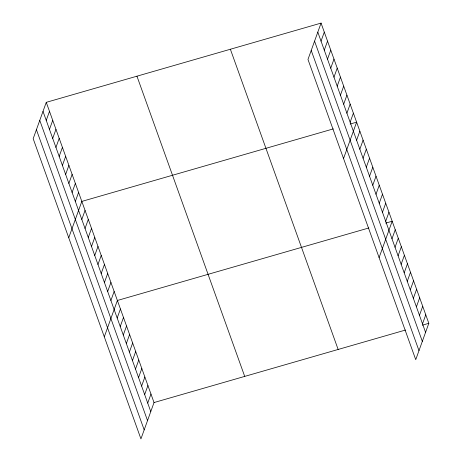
<?xml version="1.0" encoding="UTF-8"?>
<svg xmlns="http://www.w3.org/2000/svg" width="462" height="462" viewBox="0 0 462 462"><rect width="100%" height="100%" fill="white"/><g stroke="black" fill="none" stroke-linecap="round" stroke-linejoin="round"><path stroke-width="0.69" d="M46.264 102.339L33.177 138.687L140.939 438.9L154.025 402.552L46.264 102.339L321.061 23.1L428.823 323.313L415.736 359.661L307.975 59.448L321.061 23.1M46.24 120.38L49.498 111.342M49.474 129.389L52.726 120.351M52.708 138.392L55.96 129.354M55.942 147.401L59.194 138.363M59.171 156.404L62.428 147.366M62.405 165.413L65.662 156.375M65.639 174.417L68.89 165.379M68.873 183.426L72.124 174.388M72.107 192.435L75.358 183.397M75.335 201.438L78.592 192.4M68.74 237.757L81.826 201.409L333.304 128.892M81.803 219.45L85.06 210.412M85.037 228.459L88.288 219.421M88.271 237.462L91.522 228.424M91.499 246.471L94.756 237.433M94.733 255.474L97.99 246.437M97.967 264.483L101.224 255.446M101.201 273.492L104.452 264.449M104.435 282.496L107.686 273.458M107.669 291.505L110.92 282.467M110.897 300.508L114.154 291.47M104.296 336.827L117.388 300.479L368.867 227.962M117.186 318.023L120.438 308.986M120.241 326.53L123.493 317.486M123.29 335.031L126.548 325.993M126.345 343.537L129.597 334.5M129.4 352.044L132.652 343.006M132.45 360.551L135.707 351.513M135.505 369.057L138.762 360.019M138.56 377.564L141.811 368.526M141.615 386.07L144.866 377.032M144.664 394.577L147.921 385.539M147.719 403.083L150.97 394.046M321.038 41.147L324.295 32.109M324.272 50.15L327.529 41.112M327.506 59.159L330.757 50.121M330.74 68.162L333.991 59.124M333.974 77.171L337.225 68.133M337.202 86.175L340.459 77.137M340.436 95.184L343.693 86.146M343.67 104.187L346.927 95.149M346.904 113.196L350.156 104.158M350.138 122.205L353.39 113.161M343.537 158.524L356.624 122.17L350.144 124.035M356.6 140.217L359.858 131.179M359.834 149.22L363.092 140.182M363.068 158.229L366.32 149.191M366.302 167.232L369.554 158.195M369.536 176.241L372.788 167.204M372.765 185.245L376.022 176.207M375.999 194.254L379.256 185.216M379.233 203.257L382.484 194.219M382.467 212.266L385.718 203.228M385.701 221.275L388.952 212.231M379.1 257.594L392.186 221.24L385.706 223.106M391.984 238.785L395.241 229.747M395.039 247.291L398.29 238.253M398.088 255.798L401.345 246.76M401.143 264.304L404.4 255.267M404.198 272.811L407.449 263.773M407.253 281.318L410.504 272.274M410.302 289.818L413.559 280.781M413.357 298.325L416.608 289.287M416.412 306.832L419.663 297.794M419.461 315.338L422.718 306.3M422.516 323.845L425.773 314.807M154.025 402.552L405.503 330.035M422.349 325.179L428.823 323.313M317.81 32.138L425.571 332.351M314.564 41.153L422.326 341.366M311.221 50.439L418.982 350.652M230.376 49.249L338.144 349.463M136.948 76.19L244.71 376.403M43.006 111.377L150.774 411.59M39.761 120.386L147.528 420.599M36.423 129.672L144.184 429.885"/></g></svg>
